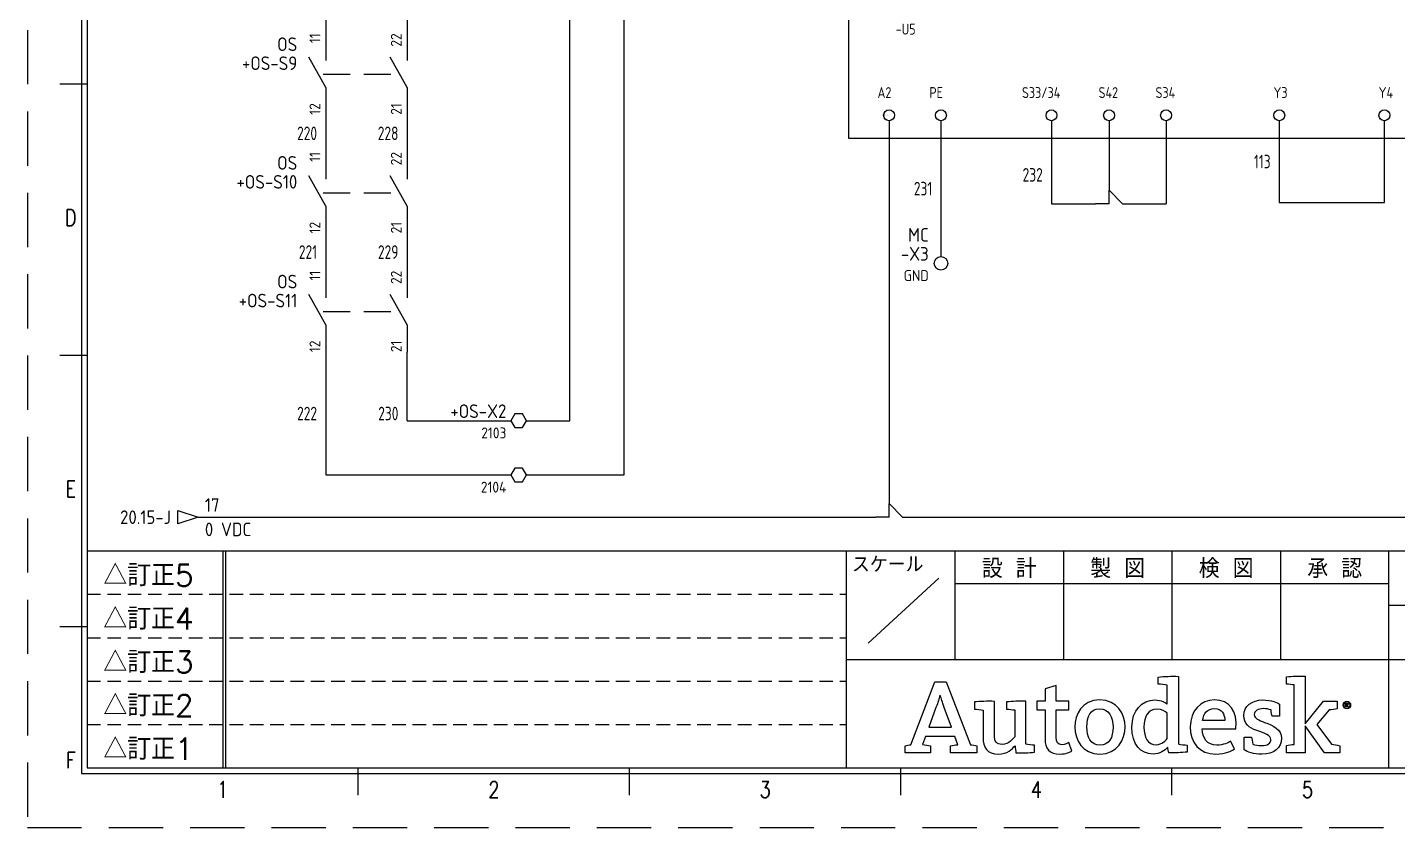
# Model space of a CAD drawing. Header units: millimetres. Extents: x 0 to 420, y 0 to 297.
# Drawn here: x 0 to 252.6, y 0 to 147.5 of the extents above; entities that cross this region are included whole.
import ezdxf
from ezdxf.enums import TextEntityAlignment as Align

# ---------------------------------------------------------------- set-up
doc = ezdxf.new("R2010")
doc.units = ezdxf.units.MM
doc.header["$LTSCALE"] = 10
for name, pattern in [('DASHED', [0.75, 0.5, -0.25]), ('DASHEDX2', [1.5, 1, -0.5]), ('HIDDEN', [0.375, 0.25, -0.125])]:
    doc.linetypes.add(name, pattern=pattern)
doc.layers.get('0').update_dxf_attribs({"linetype": 'CONTINUOUS'})
for name, color, linetype in [('BLK_16.0mm^2', 9, 'CONTINUOUS'), ('COMMENT', 4, 'CONTINUOUS'), ('DESC', 150, 'CONTINUOUS'), ('GRN_1.0mm^2', 3, 'CONTINUOUS'), ('GRN_2.5mm^2', 3, 'CONTINUOUS'), ('GRY_1.5mm^2', 9, 'CONTINUOUS'), ('HIDDEN', 7, 'HIDDEN'), ('LAYER_1', 160, 'CONTINUOUS'), ('LINK', 9, 'DASHED'), ('LOC', 8, 'CONTINUOUS'), ('MISC', 7, 'CONTINUOUS'), ('RED_0.5mm^2', 1, 'CONTINUOUS'), ('RED_1.0mm^2', 1, 'CONTINUOUS'), ('SYMS', 7, 'CONTINUOUS'), ('TAGS', 150, 'CONTINUOUS'), ('TERMS', 123, 'CONTINUOUS'), ('TITLE', 4, 'CONTINUOUS'), ('WIRENO', 72, 'CONTINUOUS'), ('WIREREF_DEST', 52, 'CONTINUOUS'), ('XREF', 7, 'CONTINUOUS'), ('YEL_1.0mm^2', 2, 'CONTINUOUS'), ('ZUWAKU', 7, 'CONTINUOUS')]:
    doc.layers.add(name, color=color, linetype=linetype)
doc.styles.get("Standard").update_dxf_attribs({"font": 'romans', "width": 0.8, "bigfont": 'extfont'})
doc.styles.add('WD_IEC', font='isocp2.shx', dxfattribs={"width": 0.9, "height": 4, "bigfont": 'extfont2.shx'})

# ---------------------------------------------------------------- blocks, each defined once
blk = doc.blocks.new('JIS_tblock_a3(L)')
at = {"layer": 'HIDDEN'}
for p, q in [((-398, 32), (-258, 32)), ((-398, 24), (-258, 24)), ((-398, 16), (-258, 16)), ((-398, 8), (-258, 8))]:
    blk.add_line(p, q, dxfattribs=at)
at = {"layer": 'ZUWAKU'}
for p, q in [((-398, 40), (0, 40)), ((-398, 40), (-398, 0)), ((-373, 40), (-373, 0)), ((-372.5, 40), (-372.5, 0)), ((-258, 0), (-258, 40)), ((-238, 40), (-238, 20)), ((-218, 40), (-218, 20)), ((-198, 40), (-198, 20)), ((-178, 40), (-178, 20)), ((-158, 0), (-158, 40)), ((-241, 35), (-254, 23)), ((-238, 34), (-158, 34)), ((-158, 30), (0, 30)), ((-258, 20), (-158, 20)), ((-158, 20), (0, 20)), ((-398, 0), (0, 0))]:
    blk.add_line(p, q, dxfattribs=at)
at = {"layer": 'TITLE'}
for tag, p, height in [('REVINFO51', (-370, 34), 3), ('ORDER2', (-139, 32.5), 5), ('REVINFO41', (-370, 26), 3), ('SCALE0', (-247.5, 23), 3), ('INFO1', (-139, 22.5), 5), ('REVINFO31', (-370, 18), 3), ('REVINFO21', (-370, 10), 3), ('ORDER1', (-136, 6), 5), ('REVINFO11', (-370, 2), 3)]:
    blk.add_attdef(tag, p, '', height=height, dxfattribs=at)
for tag, p in [('REVDATEY5', (-306, 34)), ('REVDATEM5', (-298, 34)), ('REVDATED5', (-290, 34)), ('REVDESIGN5', (-260, 34)), ('SCALE1', (-251, 29)), ('REVDATEY4', (-306, 26)), ('REVDATEM4', (-298, 26)), ('REVDATED4', (-290, 26)), ('REVDESIGN4', (-260, 26)), ('REVDATEY3', (-306, 18)), ('REVDATEM3', (-298, 18)), ('REVDATED3', (-290, 18)), ('REVDESIGN3', (-260, 18)), ('REVDATEY2', (-306, 10)), ('REVDATEM2', (-298, 10)), ('REVDATED2', (-290, 10)), ('REVDESIGN2', (-260, 10)), ('REVDATEY1', (-306, 2)), ('REVDATEM1', (-298, 2)), ('REVDATED1', (-290, 2)), ('REVDESIGN1', (-260, 2))]:
    blk.add_attdef(tag, text='', height=3, dxfattribs=at).set_placement(p, align=Align.RIGHT)
for tag, height, p in [('DESIGN1', 3, (-228, 27)), ('DESIGN2', 3, (-208, 27)), ('DESIGN3', 3, (-188, 27)), ('DESIGN4', 3, (-168, 27)), ('FILENAME0', 5, (-47.8, 25)), ('PAGE0', 3, (-10.3, 8.6))]:
    blk.add_attdef(tag, text='', height=height, dxfattribs=at).set_placement(p, align=Align.MIDDLE)
at = {"layer": 'TITLE', "flags": 1}
blk.add_attdef('LPAGE0', text='', height=3, dxfattribs=at).set_placement((-11, 3), align=Align.CENTER)
for tag, p in [('TYPE0', (-398, 0)), ('ORDER3', (-398, 0)), ('ORDER4', (-398, 0)), ('ORDER5', (-398, 0)), ('ORDER6', (-398, 0)), ('ORDER7', (-398, 0)), ('ORDER8', (-398, 0)), ('ORDER9', (-398, 0)), ('ORDER10', (-398, 0)), ('ORDER11', (-398, 0)), ('ORDER12', (-398, 0)), ('ORDER13', (-398, 0)), ('ORDER14', (-398, 0)), ('ORDER15', (-398, 0)), ('ORDER16', (-398, 0)), ('ORDER17', (-398, 0)), ('ORDER18', (-398, 0)), ('ORDER19', (-398, 0)), ('ORDER20', (-398, 0)), ('ORDER21', (-398, 0)), ('ORDER22', (-398, 0)), ('ORDER23', (-398, 0)), ('SCALETYPE0', (-398, 0)), ('DATEY1', (-398, 0)), ('DATEM1', (-398, 0)), ('DATED1', (-398, 0)), ('DATEY2', (-398, 0)), ('DATEM2', (-398, 0)), ('DATED2', (-398, 0)), ('BANNAME0', (-398, 0)), ('INFO3', (-398, 0)), ('INFO4', (-398, 0)), ('INFO5', (-398, 0)), ('INFO6', (-398, 0)), ('INFO7', (-398, 0)), ('INFO8', (-398, 0)), ('INFO9', (-398, 0)), ('INFO10', (-398, 0)), ('INFO11', (-398, 0)), ('INFO12', (-398, 0)), ('INFO13', (-398, 0)), ('INFO14', (-398, 0)), ('INFO15', (-398, 0)), ('INFO16', (-398, 0)), ('INFO17', (-398, 0)), ('INFO18', (-398, 0)), ('INFO19', (-398, 0)), ('INFO20', (-398, 0)), ('INFO21', (-398, 0)), ('INFO22', (-398, 0)), ('INFO23', (-398, 0)), ('INFO24', (-398, 0)), ('DATEY3', (-398, 0)), ('DATEM3', (-398, 0)), ('DATED3', (-398, 0)), ('DATEY4', (-398, 0)), ('DATEM4', (-398, 0)), ('DATED4', (-398, 0)), ('DATEY5', (-398, 0)), ('DATEM5', (-398, 0)), ('DATED5', (-398, 0)), ('DATEY6', (-398, 0)), ('DATEM6', (-398, 0)), ('DATED6', (-398, 0)), ('REFERENCETYPE0', (-398, 0)), ('INFO2', (-397.7, 0))]:
    blk.add_attdef(tag, p, '', height=3, dxfattribs=at)
at = {"layer": 'TITLE', "width": 0.8, "flags": 1}
for tag in ['REVINFO12', 'REVINFO13', 'REVINFO22', 'REVINFO23', 'REVINFO32', 'REVINFO33', 'REVINFO42', 'REVINFO43', 'REVINFO52', 'REVINFO53', 'REVINFO61', 'REVINFO62', 'REVINFO63', 'REVINFO71', 'REVINFO72', 'REVINFO73', 'REVINFO81', 'REVINFO82', 'REVINFO83', 'REVDESIGN6', 'REVDESIGN7', 'REVDESIGN8', 'REVDATEY6', 'REVDATEM6', 'REVDATED6', 'REVDATEY7', 'REVDATEM7', 'REVDATED7', 'REVDATEY8', 'REVDATEM8', 'REVDATED8']:
    blk.add_attdef(tag, (-398, 0), '', height=3, dxfattribs=at)
at = {"layer": 'TITLE', "flags": 1}
blk.add_attdef('PAPER0', text='', height=1, dxfattribs=at).set_placement((-3, -1), align=Align.TOP_RIGHT)
at = {"layer": 'ZUWAKU'}
for s, height, p in [('スケール', 3, (-257, 36)), ('△訂正5', 4, (-395, 33.5)), ('△訂正4', 4, (-395, 25.5)), ('△訂正3', 4, (-395, 17.5)), ('△訂正2', 4, (-395, 9.5)), ('△訂正1', 4, (-395, 1.5))]:
    blk.add_text(s, height=height, dxfattribs=at).set_placement(p)
for s, p in [('設 計', (-228, 35)), ('製 図', (-208, 35)), ('検 図', (-188, 35)), ('承 認', (-168, 35))]:
    blk.add_text(s, height=3.5, dxfattribs=at).set_placement(p, align=Align.CENTER)
blk = doc.blocks.new('AI9-BLK2')
at = {"layer": 'LAYER_1', "color": 7}
blk.add_circle((0, 0), 2.03, dxfattribs=at)
blk.add_open_spline([(1.73, 0), (1.73, -1.02), (0.99, -1.75), (-0.01, -1.75), (-0.99, -1.75), (-1.73, -1.02), (-1.73, 0), (-1.73, 1.01), (-0.99, 1.75), (-0.01, 1.75), (0.99, 1.75), (1.73, 1.01), (1.73, 0)], degree=3, knots=[0, 0, 0, 0, 1, 1, 1, 2, 2, 2, 3, 3, 3, 4, 4, 4, 4], dxfattribs=at)
blk = doc.blocks.new('AI9-BLK1')
at = {"layer": 'LAYER_1', "color": 7}
for points, knots in [([(0.67, -1.05), (0.67, -1.05), (0.18, -0.36), (0.18, -0.36), (0.09, -0.24), (0.03, -0.15), (-0.06, -0.08), (0.29, -0.04), (0.5, 0.15), (0.5, 0.46), (0.5, 0.77), (0.28, 1.05), (-0.15, 1.05), (-0.15, 1.05), (-0.84, 1.05), (-0.84, 1.05), (-0.84, 1.05), (-0.84, -1.05), (-0.84, -1.05), (-0.84, -1.05), (-0.54, -1.05), (-0.54, -1.05), (-0.54, -1.05), (-0.54, -0.11), (-0.54, -0.11), (-0.37, -0.11), (-0.31, -0.16), (-0.2, -0.31), (-0.2, -0.31), (0.3, -1.05), (0.3, -1.05), (0.3, -1.05), (0.67, -1.05), (0.67, -1.05)], [0, 0, 0, 0, 1, 1, 1, 2, 2, 2, 3, 3, 3, 4, 4, 4, 5, 5, 5, 6, 6, 6, 7, 7, 7, 8, 8, 8, 9, 9, 9, 10, 10, 10, 11, 11, 11, 11]), ([(0.17, 0.46), (0.17, 0.16), (-0.08, 0.13), (-0.32, 0.13), (-0.32, 0.13), (-0.54, 0.13), (-0.54, 0.13), (-0.54, 0.13), (-0.54, 0.79), (-0.54, 0.79), (-0.54, 0.79), (-0.22, 0.79), (-0.22, 0.79), (0.06, 0.79), (0.17, 0.66), (0.17, 0.46)], [0, 0, 0, 0, 1, 1, 1, 2, 2, 2, 3, 3, 3, 4, 4, 4, 5, 5, 5, 5])]:
    blk.add_open_spline(points, degree=3, knots=knots, dxfattribs=at)
blk = doc.blocks.new('JIS_LOGO_BLOCK')
for points, knots in [([(12.07, 1.49), (12.07, 1.49), (7.57, 13.06), (7.57, 13.06), (7.57, 13.06), (5.51, 13.06), (5.51, 13.06), (5.51, 13.06), (1.1, 1.49), (1.1, 1.49), (0.75, 1.45), (0.31, 1.37), (0, 1.28), (0, 1.28), (0, 0), (0, 0), (0, 0), (4.71, 0), (4.71, 0), (4.71, 0), (4.71, 1.28), (4.71, 1.28), (4.26, 1.37), (3.73, 1.47), (3.25, 1.51), (3.25, 1.51), (3.8, 3.02), (3.8, 3.02), (3.8, 3.02), (9.18, 3.02), (9.18, 3.02), (9.18, 3.02), (9.74, 1.49), (9.74, 1.49), (9.26, 1.45), (8.84, 1.37), (8.4, 1.28), (8.4, 1.28), (8.4, 0), (8.4, 0), (8.4, 0), (13.27, 0), (13.27, 0), (13.27, 0), (13.27, 1.28), (13.27, 1.28), (12.99, 1.35), (12.34, 1.49), (12.07, 1.49)], [0, 0, 0, 0, 1, 1, 1, 2, 2, 2, 3, 3, 3, 4, 4, 4, 5, 5, 5, 6, 6, 6, 7, 7, 7, 8, 8, 8, 9, 9, 9, 10, 10, 10, 11, 11, 11, 12, 12, 12, 13, 13, 13, 14, 14, 14, 15, 15, 15, 16, 16, 16, 16]), ([(50.45, 1.6), (50.43, 1.84), (50.42, 2.1), (50.42, 2.37), (50.42, 2.37), (50.42, 14.08), (50.42, 14.08), (49.17, 14.14), (47.76, 14.07), (46.66, 13.95), (46.66, 13.95), (46.66, 12.67), (46.66, 12.67), (47.23, 12.63), (47.87, 12.55), (48.34, 12.48), (48.34, 12.48), (48.34, 12.48), (48.34, 12.48), (48.34, 12.48), (48.34, 8.98), (48.34, 8.98), (47.99, 9.28), (47.3, 9.73), (46.05, 9.73), (43.64, 9.73), (41.83, 7.75), (41.83, 4.73), (41.83, 1.55), (43.4, -0.24), (45.73, -0.24), (47.01, -0.24), (47.87, 0.37), (48.44, 1.06), (48.46, 0.73), (48.56, 0.22), (48.64, 0), (49.8, -0.06), (50.99, 0.02), (52.01, 0.14), (52.01, 0.14), (52.01, 1.41), (52.01, 1.41), (51.51, 1.45), (50.9, 1.53), (50.45, 1.6)], [0, 0, 0, 0, 1, 1, 1, 2, 2, 2, 3, 3, 3, 4, 4, 4, 5, 5, 5, 6, 6, 6, 7, 7, 7, 8, 8, 8, 9, 9, 9, 10, 10, 10, 11, 11, 11, 12, 12, 12, 13, 13, 13, 14, 14, 14, 15, 15, 15, 15]), ([(78.65, 1.57), (78.65, 1.57), (75.95, 5.22), (75.95, 5.22), (75.95, 5.22), (78.18, 7.89), (78.18, 7.89), (78.64, 7.93), (79.3, 8), (79.69, 8.1), (79.69, 8.1), (79.69, 9.49), (79.69, 9.49), (79.69, 9.49), (77.16, 9.49), (77.16, 9.49), (77.16, 9.49), (73.79, 5.35), (73.79, 5.35), (73.79, 5.35), (73.79, 14.12), (73.79, 14.12), (72.64, 14.18), (71.38, 14.12), (70.34, 14.02), (70.34, 14.02), (70.34, 12.67), (70.34, 12.67), (70.82, 12.63), (71.33, 12.56), (71.71, 12.5), (71.71, 12.5), (71.71, 1.55), (71.71, 1.55), (71.24, 1.51), (70.76, 1.44), (70.32, 1.36), (70.32, 1.36), (70.32, 0), (70.32, 0), (70.32, 0), (73.79, 0), (73.79, 0), (73.79, 0), (73.79, 4.96), (73.79, 4.96), (73.79, 4.96), (77.34, 0), (77.34, 0), (77.34, 0), (80.14, 0), (80.14, 0), (80.14, 0), (80.14, 1.31), (80.14, 1.31), (79.61, 1.43), (79.08, 1.51), (78.65, 1.57)], [0, 0, 0, 0, 1, 1, 1, 2, 2, 2, 3, 3, 3, 4, 4, 4, 5, 5, 5, 6, 6, 6, 7, 7, 7, 8, 8, 8, 9, 9, 9, 10, 10, 10, 11, 11, 11, 12, 12, 12, 13, 13, 13, 14, 14, 14, 15, 15, 15, 16, 16, 16, 17, 17, 17, 18, 18, 18, 19, 19, 19, 19]), ([(4.4, 4.74), (4.4, 4.74), (5.71, 8.34), (5.71, 8.34), (6.1, 9.42), (6.24, 9.89), (6.45, 10.59), (6.45, 10.59), (6.49, 10.59), (6.49, 10.59), (6.71, 9.91), (6.84, 9.44), (7.24, 8.34), (7.24, 8.34), (8.54, 4.74), (8.54, 4.74), (8.54, 4.74), (4.4, 4.74), (4.4, 4.74)], [0, 0, 0, 0, 1, 1, 1, 2, 2, 2, 3, 3, 3, 4, 4, 4, 5, 5, 5, 6, 6, 6, 6]), ([(24.28, 7.91), (24.28, 7.91), (24.28, 9.49), (24.28, 9.49), (24.28, 9.49), (25.81, 9.49), (25.81, 9.49), (25.81, 9.49), (25.81, 11.77), (25.81, 11.77), (25.81, 11.77), (27.89, 12.43), (27.89, 12.43), (27.89, 12.43), (27.89, 9.49), (27.89, 9.49), (27.89, 9.49), (30.19, 9.49), (30.19, 9.49), (30.19, 9.49), (30.19, 7.91), (30.19, 7.91), (30.19, 7.91), (27.89, 7.91), (27.89, 7.91), (27.89, 7.91), (27.89, 2.86), (27.89, 2.86), (27.89, 1.92), (28.15, 1.49), (28.91, 1.49), (29.48, 1.49), (29.99, 1.77), (30.17, 1.88), (30.17, 1.88), (30.76, 0.31), (30.76, 0.31), (30.41, 0.12), (29.66, -0.24), (28.54, -0.24), (26.6, -0.24), (25.81, 0.82), (25.81, 2.53), (25.81, 2.53), (25.81, 7.91), (25.81, 7.91), (25.81, 7.91), (24.28, 7.91), (24.28, 7.91)], [0, 0, 0, 0, 1, 1, 1, 2, 2, 2, 3, 3, 3, 4, 4, 4, 5, 5, 5, 6, 6, 6, 7, 7, 7, 8, 8, 8, 9, 9, 9, 10, 10, 10, 11, 11, 11, 12, 12, 12, 13, 13, 13, 14, 14, 14, 15, 15, 15, 16, 16, 16, 16]), ([(20.45, -0.02), (20.4, 0.22), (20.3, 0.88), (20.28, 1.31), (19.81, 0.69), (18.83, -0.25), (17.22, -0.25), (15.16, -0.25), (14.39, 1.08), (14.39, 2.77), (14.39, 2.77), (14.39, 7.87), (14.39, 7.87), (13.92, 7.94), (13.29, 8.02), (12.8, 8.06), (12.8, 8.06), (12.8, 9.36), (12.8, 9.36), (13.82, 9.46), (15.22, 9.53), (16.47, 9.47), (16.47, 9.47), (16.47, 3.2), (16.47, 3.2), (16.47, 2.14), (16.85, 1.53), (17.92, 1.53), (19.12, 1.53), (20.02, 2.71), (20.22, 2.96), (20.22, 2.96), (20.22, 7.89), (20.22, 7.89), (19.81, 7.94), (19.22, 8.02), (18.73, 8.06), (18.73, 8.06), (18.73, 9.36), (18.73, 9.36), (19.75, 9.49), (21.1, 9.53), (22.3, 9.49), (22.3, 9.49), (22.3, 1.59), (22.3, 1.59), (22.75, 1.51), (23.36, 1.43), (23.87, 1.39), (23.87, 1.39), (23.87, 0.12), (23.87, 0.12), (22.87, 0), (21.59, -0.08), (20.45, -0.02)], [0, 0, 0, 0, 1, 1, 1, 2, 2, 2, 3, 3, 3, 4, 4, 4, 5, 5, 5, 6, 6, 6, 7, 7, 7, 8, 8, 8, 9, 9, 9, 10, 10, 10, 11, 11, 11, 12, 12, 12, 13, 13, 13, 14, 14, 14, 15, 15, 15, 16, 16, 16, 17, 17, 17, 18, 18, 18, 18]), ([(35.92, -0.24), (32.64, -0.24), (31.33, 2.39), (31.33, 4.73), (31.33, 7.06), (32.6, 9.73), (35.88, 9.73), (39.14, 9.73), (40.57, 7.12), (40.57, 4.79), (40.57, 2.47), (39.18, -0.24), (35.92, -0.24)], [0, 0, 0, 0, 1, 1, 1, 2, 2, 2, 3, 3, 3, 4, 4, 4, 4]), ([(35.84, 8.1), (34.15, 8.1), (33.53, 6.67), (33.53, 4.79), (33.53, 2.9), (34.25, 1.41), (35.94, 1.41), (37.65, 1.41), (38.35, 2.82), (38.35, 4.73), (38.35, 6.61), (37.55, 8.1), (35.84, 8.1)], [0, 0, 0, 0, 1, 1, 1, 2, 2, 2, 3, 3, 3, 4, 4, 4, 4]), ([(48.34, 2.61), (48.11, 2.3), (47.38, 1.49), (46.3, 1.49), (44.73, 1.49), (44.05, 2.79), (44.05, 4.75), (44.05, 6.73), (44.89, 8.04), (46.42, 8.04), (47.42, 8.04), (47.97, 7.65), (48.34, 7.32), (48.34, 7.32), (48.34, 2.61), (48.34, 2.61)], [0, 0, 0, 0, 1, 1, 1, 2, 2, 2, 3, 3, 3, 4, 4, 4, 5, 5, 5, 5]), ([(57.47, 1.39), (58.78, 1.39), (59.59, 1.88), (60.02, 2.14), (60.02, 2.14), (60.74, 0.71), (60.74, 0.71), (60.19, 0.37), (59.17, -0.24), (57.33, -0.24), (54.23, -0.24), (52.58, 1.88), (52.58, 4.81), (52.58, 7.71), (54.49, 9.73), (57.07, 9.73), (59.86, 9.73), (61.29, 7.71), (61, 4.43), (61, 4.43), (54.78, 4.43), (54.78, 4.43), (54.88, 2.71), (55.66, 1.39), (57.47, 1.39)], [0, 0, 0, 0, 1, 1, 1, 2, 2, 2, 3, 3, 3, 4, 4, 4, 5, 5, 5, 6, 6, 6, 7, 7, 7, 8, 8, 8, 8]), ([(58.98, 5.92), (58.94, 7.12), (58.43, 8.14), (57.04, 8.14), (55.76, 8.14), (55.05, 7.28), (54.84, 5.92), (54.84, 5.92), (58.98, 5.92), (58.98, 5.92)], [0, 0, 0, 0, 1, 1, 1, 2, 2, 2, 3, 3, 3, 3]), ([(66.3, 5.61), (65.23, 6.03), (64.39, 6.28), (64.39, 7.03), (64.39, 7.74), (65.1, 8.14), (66.04, 8.14), (66.57, 8.14), (67.08, 8.04), (67.47, 7.9), (67.52, 7.5), (67.57, 6.89), (67.66, 6.72), (67.66, 6.72), (69.04, 6.72), (69.04, 6.72), (69.04, 6.72), (69.04, 8.96), (69.04, 8.96), (68.66, 9.19), (67.59, 9.73), (65.96, 9.73), (63.94, 9.73), (62.47, 8.56), (62.47, 6.88), (62.47, 5.37), (63.41, 4.59), (64.85, 4.08), (66.31, 3.56), (67.46, 3.2), (67.46, 2.46), (67.46, 1.74), (66.85, 1.32), (65.63, 1.32), (65.13, 1.32), (64.51, 1.42), (64.13, 1.56), (64.07, 2.01), (63.98, 2.69), (63.88, 2.87), (63.88, 2.87), (62.51, 2.87), (62.51, 2.87), (62.51, 2.87), (62.51, 0.55), (62.51, 0.55), (62.51, 0.55), (62.51, 0.55), (62.51, 0.55), (63.11, 0.16), (64.28, -0.26), (65.76, -0.26), (68, -0.26), (69.42, 0.88), (69.42, 2.68), (69.42, 4.29), (67.84, 5.01), (66.3, 5.61)], [0, 0, 0, 0, 1, 1, 1, 2, 2, 2, 3, 3, 3, 4, 4, 4, 5, 5, 5, 6, 6, 6, 7, 7, 7, 8, 8, 8, 9, 9, 9, 10, 10, 10, 11, 11, 11, 12, 12, 12, 13, 13, 13, 14, 14, 14, 15, 15, 15, 16, 16, 16, 17, 17, 17, 18, 18, 18, 19, 19, 19, 19])]:
    blk.add_open_spline(points, degree=3, knots=knots)
at = {"xscale": 0.342899999999986, "yscale": 0.342899999999986, "zscale": 0.342899999999986}
for name, p in [('AI9-BLK2', (81.46, 8.8)), ('AI9-BLK1', (81.53, 8.8))]:
    blk.add_blockref(name, p, dxfattribs=at)
blk = doc.blocks.new('VDV1_28')
for centre in [(14.88, 72.25), (34.25, 72.25), (55.25, 72.25), (74.38, 72.25), (95.62, 72.25), (116.62, 72.25), (158.62, 72.25), (197.12, 72.25), (256.5, 72.25), (277.38, 72.25), (319.62, 72.25), (14.88, 8.5), (34, 8.5), (74.75, 8.5), (96, 8.5), (117, 8.5), (158.75, 8.5), (197.5, 8.5), (217.88, 8.5), (237.12, 8.5), (256.25, 8.5), (277.5, 8.5), (320, 8.5)]:
    blk.add_circle(centre, 2)
at = {"layer": 'BLK_16.0mm^2'}
blk.add_line((197.5, 6.5), (197.5, 6.5), dxfattribs=at)
at = {"layer": 'SYMS'}
for p, q in [((0, 80.75), (337, 80.75)), ((0, 0), (0, 80.75)), ((337, 80.75), (337, 0)), ((337, 0), (0, 0))]:
    blk.add_line(p, q, dxfattribs=at)
at = {"style": 'WD_IEC', "flags": 1}
for tag, p, height in [('X4TERM01', (12.88, 72.25), 0.256), ('X2TERM01', (14.88, 74.25), 0.256), ('X2TERM02', (34.25, 74.25), 0.256), ('X2TERM03', (55.25, 74.25), 0.256), ('X2TERM04', (74.38, 74.25), 0.256), ('X2TERM05', (95.62, 74.25), 0.256), ('X2TERM06', (116.62, 74.25), 0.256), ('X2TERM07', (158.62, 74.25), 0.256), ('X2TERM08', (197.12, 74.25), 0.256), ('X2TERM09', (256.5, 74.25), 0.256), ('X2TERM10', (277.38, 74.25), 0.256), ('X2TERM11', (319.62, 74.25), 0.256), ('X1TERM11', (321.62, 72.25), 0.256), ('XXX', (194.24, 36.51), 0.005), ('X4TERM12', (12.88, 8.5), 0.256), ('X8TERM12', (14.88, 6.5), 0.256), ('X8TERM13', (34, 6.5), 0.256), ('X8TERM14', (74.75, 6.5), 0.256), ('X8TERM15', (96, 6.5), 0.256), ('X8TERM16', (117, 6.5), 0.256), ('X8TERM17', (158.75, 6.5), 0.256), ('X8TERM18', (197.5, 6.5), 0.256), ('X8TERM19', (217.88, 6.5), 0.256), ('X8TERM20', (237.12, 6.5), 0.256), ('X8TERM21', (256.25, 6.5), 0.256), ('X8TERM22', (277.5, 6.5), 0.256), ('X8TERM23', (320, 6.5), 0.256), ('X1TERM23', (322, 8.5), 0.256), ('FAMILY', (0, 0), 0.02), ('CAT', (0, 0), 0.02), ('MFG', (0, 0), 0.02), ('ASSYCODE', (0, 0), 0.02)]:
    blk.add_attdef(tag, p, '', height=height, dxfattribs=at)
at = {"style": 'WD_IEC'}
for tag, p in [('DESC1', (345.5, 44.62)), ('DESC2', (345.5, 38.25)), ('INST', (346.29, 29.39)), ('LOC', (347.11, 23.3))]:
    blk.add_attdef(tag, p, '', height=4, dxfattribs=at)
blk.add_attdef('TAG1', text='', height=4, dxfattribs=at).set_placement((21, 38.25), align=Align.CENTER)
at = {"layer": 'SYMS', "style": 'WD_IEC'}
for tag, p in [('TERM01', (12.88, 61.62)), ('TERM02', (32.12, 61.62)), ('TERM03', (53.12, 61.62)), ('TERM04', (72.25, 61.62)), ('TERM05', (93.5, 61.62)), ('TERM06', (114.5, 61.62)), ('TERM07', (156.5, 61.62)), ('TERM08', (195, 61.62)), ('TERM09', (247.95, 61.62)), ('TERM10', (268.83, 61.62)), ('TERM11', (310.62, 61.62)), ('TERM12', (10.62, 14.88)), ('TERM13', (29.75, 14.88)), ('TERM14', (63.88, 14.88)), ('TERM15', (92.12, 14.88)), ('TERM16', (113.12, 14.88)), ('TERM17', (156.62, 14.88)), ('TERM18', (195.38, 14.88)), ('TERM19', (214.27, 14.88)), ('TERM20', (233.52, 14.88)), ('TERM21', (253.43, 14.88)), ('TERM22', (274.08, 14.88)), ('TERM23', (317.88, 14.88))]:
    blk.add_attdef(tag, p, '', height=4, dxfattribs=at)
blk = doc.blocks.new('VSW21')
for p, q in [((0, 7.5), (0, 2.5)), ((0, -2.5), (-3.125, 3.125)), ((0, -2.5), (0, -7.5))]:
    blk.add_line(p, q)
at = {"style": 'WD_IEC'}
for tag, p in [('INST', (-5.25, 7.75)), ('LOC', (-5.25, 4.25)), ('TAG2', (-5.25, 0.75)), ('XREF', (-5.25, -3.75)), ('DESC1', (-5.25, -7.6)), ('DESC2', (-5.25, -11.1)), ('DESC3', (-5.25, -14.6))]:
    blk.add_attdef(tag, text='', height=2.5, dxfattribs=at).set_placement(p, align=Align.RIGHT)
at = {"style": 'WD_IEC', "flags": 1}
for tag, p, height in [('X2TERM01', (0, 7.5), 0.32), ('X4LINK', (-2, 0), 0.32), ('X1LINK', (-0.5, 0), 0.32), ('CONTACT', (4, -3.5), 1), ('FAMILY', (4, -5), 1), ('X8TERM02', (0, -7.5), 0.32)]:
    blk.add_attdef(tag, p, '', height=height, dxfattribs=at)
at = {"style": 'WD_IEC'}
blk.add_attdef('TERM01', text='', height=2, rotation=90, dxfattribs=at).set_placement((-1, 7.5), align=Align.RIGHT)
blk.add_attdef('TERM02', (-1, -7.5), '', height=2, rotation=90, dxfattribs=at)
blk = doc.blocks.new('VSW11')
for p, q in [((0, 7.5), (0, 2.5)), ((0, -2.5), (-3.125, 3.125)), ((0, -2.5), (0, -7.5))]:
    blk.add_line(p, q)
at = {"style": 'WD_IEC'}
for tag, p in [('INST', (-5.25, 7.75)), ('LOC', (-5.25, 4.25)), ('TAG1', (-5.25, 0.75)), ('DESC1', (-5.25, -12.85)), ('DESC2', (-5.25, -16.35)), ('DESC3', (-5.25, -19.85))]:
    blk.add_attdef(tag, text='', height=2.5, dxfattribs=at).set_placement(p, align=Align.RIGHT)
at = {"style": 'WD_IEC', "flags": 1}
for tag, p, height in [('X2TERM01', (0, 7.5), 0.32), ('CONTACT', (0.5, 4.5), 1), ('X1LINK', (-0.5, 0), 0.32), ('ASSYCODE', (1, -4), 1), ('FAMILY', (1, -5.5), 1), ('X8TERM02', (0, -7.5), 0.32), ('CATDESC', (1, -7), 1)]:
    blk.add_attdef(tag, p, '', height=height, dxfattribs=at)
at = {"style": 'WD_IEC'}
blk.add_attdef('TERM01', text='', height=2, rotation=90, dxfattribs=at).set_placement((-1, 7.5), align=Align.RIGHT)
blk.add_attdef('TERM02', (-1, -7.5), '', height=2, rotation=90, dxfattribs=at)
at = {"style": 'WD_IEC', "flags": 9}
for tag, p in [('MFG', (-5.75, -2.75)), ('CAT', (-5.75, -5.25))]:
    blk.add_attdef(tag, text='', height=1.5, dxfattribs=at).set_placement(p, align=Align.RIGHT)
at = {"lineweight": 15, "style": 'WD_IEC'}
blk.add_attdef('XREF', text='', height=2.5, dxfattribs=at).set_placement((-5.25, -8.85), align=Align.RIGHT)
blk = doc.blocks.new('HA1D3')
blk.add_lwpolyline([(0, 0), (-3.75, -1.25), (-3.75, 1.25)], close=True)
at = {"style": 'WD_IEC', "flags": 1}
blk.add_attdef('SIGCODE', text='', height=1, dxfattribs=at).set_placement((-2.5, 1.8), align=Align.RIGHT)
at = {"style": 'WD_IEC'}
for tag, p, height, flags in [('WIRENO', (1.25, 1), 2.5, 8), ('X1TERM01', (0, 0), 0.32, 1)]:
    blk.add_attdef(tag, p, '', height=height, dxfattribs=dict(at, flags=flags))
blk.add_attdef('XREF', text='', height=2.5, dxfattribs=at).set_placement((-5, 0), align=Align.MIDDLE_RIGHT)
blk.add_attdef('DESC1', text='', height=2.5, dxfattribs=at).set_placement((1.25, -1), align=Align.TOP_LEFT)
blk = doc.blocks.new('HT0003')
blk.add_lwpolyline([(0.72, -1.25), (1.44, 0), (0.72, 1.25), (-0.72, 1.25), (-1.44, 0), (-0.72, -1.25)], close=True)
at = {"style": 'WD_IEC', "flags": 1}
for tag, p, height in [('ASSYCODE', (2.75, 10.75), 1), ('CATDESC', (2.75, 9.25), 1), ('MFG', (2.75, 7.25), 1.5), ('CAT', (2.75, 4.75), 1.5), ('X2PIN01', (0, 2.25), 0.4), ('X4TERM01', (-1.44, 0), 0.32), ('X4PIN01', (-1.25, 1), 0.4), ('X4TERMDESC01', (-1.25, 0.5), 0.4), ('X2TERM01', (0, 1.25), 0.32), ('X2TERMDESC01', (0, 1.75), 0.4), ('X8PIN01', (0, -0.25), 0.4), ('X1PIN01', (1.25, 1), 0.4), ('X1TERMDESC01', (1.25, 0.5), 0.4), ('X1TERM01', (1.44, 0), 0.32), ('X8TERM01', (0, -1.25), 0.32), ('X8TERMDESC01', (0, -0.75), 0.4), ('LINKTERM', (0, -2), 0.4), ('STRIPSEQ', (0, -3), 0.4)]:
    blk.add_attdef(tag, p, '', height=height, dxfattribs=at)
at = {"style": 'WD_IEC'}
for tag, p in [('INST', (-2.25, 7.5)), ('LOC', (-2.25, 4))]:
    blk.add_attdef(tag, text='', height=2.5, dxfattribs=at).set_placement(p, align=Align.RIGHT)
at = {"style": 'WD_IEC', "flags": 8}
for tag, height, p in [('TAGSTRIP', 2.5, (-2.25, 0.5)), ('TERM01', 2, (-2.25, -3.25))]:
    blk.add_attdef(tag, text='', height=height, dxfattribs=at).set_placement(p, align=Align.RIGHT)
blk = doc.blocks.new('WD_WNV')
at = {"linetype": 'Continuous', "style": 'WD_IEC', "width": 0.8}
blk.add_attdef('WIRENO', text='', height=2.5, dxfattribs=at).set_placement((-1.6, 0), align=Align.MIDDLE_RIGHT)
at = {"style": 'WD_IEC', "flags": 1}
for tag, p in [('W08USER', (-1, 0.375)), ('W04USER', (-1, 0.875)), ('W05USER', (-1, 0.75)), ('W09USER', (-1, 0.25)), ('W03USER', (-1, 1)), ('W06USER', (-1, 0.625)), ('W07USER', (-1, 0.5)), ('W02USER', (-1, 1.125)), ('W01USER', (-1, 1.25)), ('W10USER', (-1, 0.125))]:
    blk.add_attdef(tag, text='', height=0.08, dxfattribs=at).set_placement(p, align=Align.CENTER)
blk = doc.blocks.new('JIS_border_a3(L)')
at = {"layer": 'ZUWAKU', "color": 5, "linetype": 'DASHEDX2'}
for p, q in [((0, 297), (0, 0)), ((0, 0), (420, 0))]:
    blk.add_line(p, q, dxfattribs=at)
at = {"layer": 'ZUWAKU', "color": 5}
for p, q in [((10, 287), (10, 10)), ((11, 286), (11, 11)), ((11, 11), (409, 11)), ((10, 10), (410, 10))]:
    blk.add_line(p, q, dxfattribs=at)
at = {"layer": 'ZUWAKU'}
for p, q in [((11, 137), (6, 137)), ((11, 87), (6, 87)), ((11, 37), (6, 37)), ((61, 6), (61, 11)), ((111, 6), (111, 11)), ((161, 6), (161, 11)), ((211, 6), (211, 11))]:
    blk.add_line(p, q, dxfattribs=at)
at = {"layer": 'COMMENT', "width": 0.8}
for s, p in [('D', (8, 112.43)), ('E', (8, 62.43)), ('F', (8, 12.43)), ('1', (36, 7)), ('2', (86, 7)), ('3', (136, 7)), ('4', (186, 7)), ('5', (236, 7))]:
    blk.add_text(s, height=3, dxfattribs=at).set_placement(p, align=Align.MIDDLE)
blk = doc.blocks.new('VT0002')
blk.add_circle((0, 0), 1.25)
at = {"style": 'WD_IEC', "flags": 1}
for tag, p, height in [('ASSYCODE', (2.75, 10.75), 1), ('CATDESC', (2.75, 9.25), 1), ('MFG', (2.75, 7.25), 1.5), ('CAT', (2.75, 4.75), 1.5), ('X2PIN01', (0, 2.25), 0.4), ('X4TERM01', (-1.25, 0), 0.32), ('X4PIN01', (-1.25, 1), 0.4), ('X4TERMDESC01', (-1.25, 0.5), 0.4), ('X2TERM01', (0, 1.25), 0.32), ('X2TERMDESC01', (0, 1.75), 0.4), ('X8PIN01', (0, -0.25), 0.4), ('X1TERM01', (1.25, 0), 0.32), ('X1PIN01', (1.25, 1), 0.4), ('X1TERMDESC01', (1.25, 0.5), 0.4), ('X8TERM01', (0, -1.25), 0.32), ('X8TERMDESC01', (0, -0.75), 0.4), ('LINKTERM', (0, -2), 0.4), ('STRIPSEQ', (0, -3), 0.4)]:
    blk.add_attdef(tag, p, '', height=height, dxfattribs=at)
at = {"style": 'WD_IEC'}
for tag, p in [('INST', (-2.25, 7.5)), ('LOC', (-2.25, 4))]:
    blk.add_attdef(tag, text='', height=2.5, dxfattribs=at).set_placement(p, align=Align.RIGHT)
at = {"style": 'WD_IEC', "flags": 8}
for tag, height, p in [('TAGSTRIP', 2.5, (-2.25, 0.5)), ('TERM01', 2, (-2.25, -3.25))]:
    blk.add_attdef(tag, text='', height=height, dxfattribs=at).set_placement(p, align=Align.RIGHT)
blk = doc.blocks.new('HT0_124')
at = {"layer": 'GRN_2.5mm^2'}
for p, q in [((0, 0), (-2.5, 0)), ((0, 0), (0, 2.5)), ((0, 2.5), (2.5, 0))]:
    blk.add_line(p, q, dxfattribs=at)
at = {"layer": 'GRN_2.5mm^2', "style": 'WD_IEC', "flags": 1}
for tag, p in [('X2TERM01', (0, 2.5)), ('X4TERM01', (-2.5, 0)), ('WDWSEQ', (1.6, 1.48)), ('X1TERM01', (2.5, 0))]:
    blk.add_attdef(tag, p, '', height=0.4, dxfattribs=at)

msp = doc.modelspace()

# ---------------------------------------------------------------- linework, layer by layer
at = {"layer": 'GRN_1.0mm^2'}
for p, q in [((158.85, 130.29), (158.85, 59.71)), ((168.41, 130.29), (168.41, 105.25))]:
    msp.add_line(p, q, dxfattribs=at)
at = {"layer": 'GRN_2.5mm^2'}
for p, q in [((31.47, 57.21), (156.35, 57.21)), ((161.35, 57.21), (360.1, 57.21))]:
    msp.add_line(p, q, dxfattribs=at)
at = {"layer": 'GRY_1.5mm^2'}
for p, q in [((188.79, 130.29), (188.79, 115)), ((199.41, 130.29), (199.41, 117.5)), ((209.91, 130.29), (209.91, 115)), ((230.79, 130.29), (230.79, 115.23)), ((250.16, 115.23), (250.16, 130.29)), ((188.79, 115), (196.91, 115)), ((201.91, 115), (209.91, 115)), ((230.79, 115.23), (250.16, 115.23))]:
    msp.add_line(p, q, dxfattribs=at)
at = {"layer": 'LINK'}
for points in [[(54.5, 138.89), (68, 138.89)], [(54.5, 117.02), (68, 117.02)], [(54.5, 95.14), (68, 95.14)]]:
    msp.add_lwpolyline(points, dxfattribs=at)
at = {"layer": 'RED_0.5mm^2'}
for p, q in [((55, 153.27), (55, 146.39)), ((70, 153.27), (70, 146.39)), ((55, 131.39), (55, 124.52)), ((70, 131.39), (70, 124.52)), ((55, 109.52), (55, 102.64)), ((70, 109.52), (70, 102.64)), ((55, 87.64), (55, 65)), ((70, 75), (70, 87.64)), ((70, 75), (89.11, 75)), ((55, 65), (89.11, 65))]:
    msp.add_line(p, q, dxfattribs=at)
at = {"layer": 'RED_1.0mm^2'}
for p, q in [((110, 65), (110, 175.01)), ((92, 65), (110, 65))]:
    msp.add_line(p, q, dxfattribs=at)
at = {"layer": 'YEL_1.0mm^2'}
for p, q in [((100, 75), (100, 185.01)), ((92, 75), (100, 75))]:
    msp.add_line(p, q, dxfattribs=at)

# ---------------------------------------------------------------- block references
for name, p in [('JIS_border_a3(L)', (0, 0)), ('JIS_tblock_a3(L)', (409, 11)), ('JIS_LOGO_BLOCK', (161.79, 13.79))]:
    msp.add_blockref(name, p)
at = {"layer": 'GRN_2.5mm^2'}
msp.add_blockref('HT0_124', (158.85, 57.21), dxfattribs=at)
at = {"layer": 'GRY_1.5mm^2'}
msp.add_blockref('HT0_124', (199.41, 115), dxfattribs=at)
at = {"layer": 'SYMS'}
ref = msp.add_blockref('VDV1_28', (151.41, 127.04), dxfattribs=dict(at, xscale=0.5, yscale=0.5, zscale=0.5))
ref.add_attrib('TERM23', 'Y44', (310.35, 134.48), dxfattribs={"layer": 'TERMS', "height": 2, "style": 'WD_IEC', "width": 0.9})
ref.add_attrib('TERM22', '24', (288.45, 134.48), dxfattribs={"layer": 'TERMS', "height": 2, "style": 'WD_IEC', "width": 0.9})
ref.add_attrib('TERM21', '14', (278.12, 134.48), dxfattribs={"layer": 'TERMS', "height": 2, "style": 'WD_IEC', "width": 0.9})
ref.add_attrib('TERM20', 'S32', (268.17, 134.48), dxfattribs={"layer": 'TERMS', "height": 2, "style": 'WD_IEC', "width": 0.9})
ref.add_attrib('TERM19', 'S31', (258.55, 134.48), dxfattribs={"layer": 'TERMS', "height": 2, "style": 'WD_IEC', "width": 0.9})
ref.add_attrib('TERM18', 'Y4', (249.1, 134.48), dxfattribs={"layer": 'TERMS', "height": 2, "style": 'WD_IEC', "width": 0.9})
ref.add_attrib('TERM17', 'Y3', (229.72, 134.48), dxfattribs={"layer": 'TERMS', "height": 2, "style": 'WD_IEC', "width": 0.9})
ref.add_attrib('TERM16', 'S34', (207.97, 134.48), dxfattribs={"layer": 'TERMS', "height": 2, "style": 'WD_IEC', "width": 0.9})
ref.add_attrib('TERM15', 'S42', (197.47, 134.48), dxfattribs={"layer": 'TERMS', "height": 2, "style": 'WD_IEC', "width": 0.9})
ref.add_attrib('TERM14', 'S33/34', (183.35, 134.48), dxfattribs={"layer": 'TERMS', "height": 2, "style": 'WD_IEC', "width": 0.9})
ref.add_attrib('TERM13', 'PE', (166.29, 134.48), dxfattribs={"layer": 'TERMS', "height": 2, "style": 'WD_IEC', "width": 0.9})
ref.add_attrib('TERM12', 'A2', (156.72, 134.48), dxfattribs={"layer": 'TERMS', "height": 2, "style": 'WD_IEC', "width": 0.9})
ref.add_attrib('TERM11', 'Y33/34', (306.72, 157.85), dxfattribs={"layer": 'TERMS', "height": 2, "style": 'WD_IEC', "width": 0.9})
ref.add_attrib('TERM10', '23', (285.82, 157.85), dxfattribs={"layer": 'TERMS', "height": 2, "style": 'WD_IEC', "width": 0.9})
ref.add_attrib('TERM09', '13', (275.39, 157.85), dxfattribs={"layer": 'TERMS', "height": 2, "style": 'WD_IEC', "width": 0.9})
ref.add_attrib('TERM08', 'Y2', (248.91, 157.85), dxfattribs={"layer": 'TERMS', "height": 2, "style": 'WD_IEC', "width": 0.9})
ref.add_attrib('TERM07', 'Y1', (229.66, 157.85), dxfattribs={"layer": 'TERMS', "height": 2, "style": 'WD_IEC', "width": 0.9})
ref.add_attrib('TERM06', 'S22', (208.66, 157.85), dxfattribs={"layer": 'TERMS', "height": 2, "style": 'WD_IEC', "width": 0.9})
ref.add_attrib('TERM05', 'S21', (198.16, 157.85), dxfattribs={"layer": 'TERMS', "height": 2, "style": 'WD_IEC', "width": 0.9})
ref.add_attrib('TERM04', 'S12', (187.54, 157.85), dxfattribs={"layer": 'TERMS', "height": 2, "style": 'WD_IEC', "width": 0.9})
ref.add_attrib('TERM03', 'B1', (177.97, 157.85), dxfattribs={"layer": 'TERMS', "height": 2, "style": 'WD_IEC', "width": 0.9})
ref.add_attrib('TERM02', 'S11', (167.47, 157.85), dxfattribs={"layer": 'TERMS', "height": 2, "style": 'WD_IEC', "width": 0.9})
ref.add_attrib('TERM01', 'A1', (157.85, 157.85), dxfattribs={"layer": 'TERMS', "height": 2, "style": 'WD_IEC', "width": 0.9})
ref.add_attrib('LOC', 'MC', (161.72, 150.34), dxfattribs={"layer": 'LOC', "height": 2, "style": 'WD_IEC', "width": 0.9})
ref.add_attrib('X4TERM12', 'ABCDEFG', (157.85, 131.29), dxfattribs={"layer": 'MISC', "height": 0.128, "style": 'WD_IEC'})
ref.add_attrib('TAG1', '-U5', dxfattribs={"layer": 'TAGS', "height": 2, "style": 'WD_IEC', "width": 0.9}).set_placement((161.91, 146.16), align=Align.CENTER)
ref = msp.add_blockref('VSW11', (55, 138.89), dxfattribs=at)
ref.add_attrib('TAG1', '+OS-S9', dxfattribs={"layer": 'TAGS', "height": 2.5, "style": 'WD_IEC'}).set_placement((49.75, 139.64), align=Align.RIGHT)
ref.add_attrib('LOC', 'OS', dxfattribs={"layer": 'LOC', "height": 2.5, "style": 'WD_IEC'}).set_placement((49.75, 143.14), align=Align.RIGHT)
ref.add_attrib('TERM01', '11', dxfattribs={"layer": 'TERMS', "height": 2, "rotation": 90, "style": 'WD_IEC'}).set_placement((54, 146.39), align=Align.RIGHT)
ref.add_attrib('TERM02', '12', (54, 131.39), dxfattribs={"layer": 'TERMS', "height": 2, "rotation": 90, "style": 'WD_IEC'})
ref = msp.add_blockref('VSW21', (70, 138.89), dxfattribs=at)
ref.add_attrib('TERM01', '22', dxfattribs={"layer": 'TERMS', "height": 2, "rotation": 90, "style": 'WD_IEC'}).set_placement((69, 146.39), align=Align.RIGHT)
ref.add_attrib('TERM02', '21', (69, 131.39), dxfattribs={"layer": 'TERMS', "height": 2, "rotation": 90, "style": 'WD_IEC'})
ref = msp.add_blockref('VSW11', (55, 117.02), dxfattribs=at)
ref.add_attrib('TAG1', '+OS-S10', dxfattribs={"layer": 'TAGS', "height": 2.5, "style": 'WD_IEC'}).set_placement((49.75, 117.77), align=Align.RIGHT)
ref.add_attrib('LOC', 'OS', dxfattribs={"layer": 'LOC', "height": 2.5, "style": 'WD_IEC'}).set_placement((49.75, 121.27), align=Align.RIGHT)
ref.add_attrib('TERM01', '11', dxfattribs={"layer": 'TERMS', "height": 2, "rotation": 90, "style": 'WD_IEC'}).set_placement((54, 124.52), align=Align.RIGHT)
ref.add_attrib('TERM02', '12', (54, 109.52), dxfattribs={"layer": 'TERMS', "height": 2, "rotation": 90, "style": 'WD_IEC'})
ref = msp.add_blockref('VSW21', (70, 117.02), dxfattribs=at)
ref.add_attrib('TERM01', '22', dxfattribs={"layer": 'TERMS', "height": 2, "rotation": 90, "style": 'WD_IEC'}).set_placement((69, 124.52), align=Align.RIGHT)
ref.add_attrib('TERM02', '21', (69, 109.52), dxfattribs={"layer": 'TERMS', "height": 2, "rotation": 90, "style": 'WD_IEC'})
ref = msp.add_blockref('VT0002', (168.41, 104), dxfattribs=at)
ref.add_attrib('TAGSTRIP', '-X3', dxfattribs={"layer": 'TAGS', "height": 2.5, "style": 'WD_IEC', "flags": 8}).set_placement((166.16, 104.5), align=Align.RIGHT)
ref.add_attrib('LOC', 'MC', dxfattribs={"layer": 'LOC', "height": 2.5, "style": 'WD_IEC'}).set_placement((166.16, 108), align=Align.RIGHT)
ref.add_attrib('TERM01', 'GND', dxfattribs={"layer": 'TERMS', "height": 2, "style": 'WD_IEC', "flags": 8}).set_placement((166.16, 100.75), align=Align.RIGHT)
ref = msp.add_blockref('VSW11', (55, 95.14), dxfattribs=at)
ref.add_attrib('TAG1', '+OS-S11', dxfattribs={"layer": 'TAGS', "height": 2.5, "style": 'WD_IEC'}).set_placement((49.75, 95.89), align=Align.RIGHT)
ref.add_attrib('LOC', 'OS', dxfattribs={"layer": 'LOC', "height": 2.5, "style": 'WD_IEC'}).set_placement((49.75, 99.39), align=Align.RIGHT)
ref.add_attrib('TERM01', '11', dxfattribs={"layer": 'TERMS', "height": 2, "rotation": 90, "style": 'WD_IEC'}).set_placement((54, 102.64), align=Align.RIGHT)
ref.add_attrib('TERM02', '12', (54, 87.64), dxfattribs={"layer": 'TERMS', "height": 2, "rotation": 90, "style": 'WD_IEC'})
ref = msp.add_blockref('VSW21', (70, 95.14), dxfattribs=at)
ref.add_attrib('TERM01', '22', dxfattribs={"layer": 'TERMS', "height": 2, "rotation": 90, "style": 'WD_IEC'}).set_placement((69, 102.64), align=Align.RIGHT)
ref.add_attrib('TERM02', '21', (69, 87.64), dxfattribs={"layer": 'TERMS', "height": 2, "rotation": 90, "style": 'WD_IEC'})
ref = msp.add_blockref('HT0003', (90.55, 75), dxfattribs=at)
ref.add_attrib('TAGSTRIP', '+OS-X2', dxfattribs={"layer": 'TAGS', "height": 2.5, "style": 'WD_IEC', "flags": 8}).set_placement((88.3, 75.5), align=Align.RIGHT)
ref.add_attrib('TERM01', '2103', dxfattribs={"layer": 'TERMS', "height": 2, "style": 'WD_IEC', "flags": 8}).set_placement((88.3, 71.75), align=Align.RIGHT)
ref = msp.add_blockref('HT0003', (90.55, 65), dxfattribs=at)
ref.add_attrib('TERM01', '2104', dxfattribs={"layer": 'TERMS', "height": 2, "style": 'WD_IEC', "flags": 8}).set_placement((88.3, 61.75), align=Align.RIGHT)
ref = msp.add_blockref('HA1D3', (31.47, 57.21), dxfattribs=at)
ref.add_attrib('WIRENO', '17', (32.72, 58.21), dxfattribs={"layer": 'WIREREF_DEST', "height": 2.5, "style": 'WD_IEC', "flags": 8})
ref.add_attrib('DESC1', '0 VDC', dxfattribs={"layer": 'DESC', "height": 2.5, "style": 'WD_IEC'}).set_placement((32.72, 56.21), align=Align.TOP_LEFT)
ref.add_attrib('XREF', '20.15-J', dxfattribs={"layer": 'XREF', "height": 2.5, "style": 'WD_IEC'}).set_placement((26.47, 57.21), align=Align.MIDDLE_RIGHT)
at = {"layer": 'WIRENO'}
ref = msp.add_blockref('WD_WNV', (55, 127.96), dxfattribs=at)
ref.add_attrib('WIRENO', '220', dxfattribs={"linetype": 'Continuous', "height": 2.5, "style": 'WD_IEC', "width": 0.8}).set_placement((53.4, 127.96), align=Align.MIDDLE_RIGHT)
ref = msp.add_blockref('WD_WNV', (70, 127.96), dxfattribs=at)
ref.add_attrib('WIRENO', '228', dxfattribs={"linetype": 'Continuous', "height": 2.5, "style": 'WD_IEC', "width": 0.8}).set_placement((68.4, 127.96), align=Align.MIDDLE_RIGHT)
ref = msp.add_blockref('WD_WNV', (230.79, 122.76), dxfattribs=at)
ref.add_attrib('WIRENO', '113', dxfattribs={"linetype": 'Continuous', "height": 2.5, "style": 'WD_IEC', "width": 0.8}).set_placement((229.19, 122.76), align=Align.MIDDLE_RIGHT)
ref = msp.add_blockref('WD_WNV', (188.79, 120.32), dxfattribs=at)
ref.add_attrib('WIRENO', '232', dxfattribs={"linetype": 'Continuous', "height": 2.5, "style": 'WD_IEC', "width": 0.8}).set_placement((187.19, 120.32), align=Align.MIDDLE_RIGHT)
ref = msp.add_blockref('WD_WNV', (168.41, 117.77), dxfattribs=at)
ref.add_attrib('WIRENO', '231', dxfattribs={"linetype": 'Continuous', "height": 2.5, "style": 'WD_IEC', "width": 0.8}).set_placement((166.81, 117.77), align=Align.MIDDLE_RIGHT)
ref = msp.add_blockref('WD_WNV', (55, 106.08), dxfattribs=at)
ref.add_attrib('WIRENO', '221', dxfattribs={"linetype": 'Continuous', "height": 2.5, "style": 'WD_IEC', "width": 0.8}).set_placement((53.4, 106.08), align=Align.MIDDLE_RIGHT)
ref = msp.add_blockref('WD_WNV', (70, 106.08), dxfattribs=at)
ref.add_attrib('WIRENO', '229', dxfattribs={"linetype": 'Continuous', "height": 2.5, "style": 'WD_IEC', "width": 0.8}).set_placement((68.4, 106.08), align=Align.MIDDLE_RIGHT)
ref = msp.add_blockref('WD_WNV', (55, 76.32), dxfattribs=at)
ref.add_attrib('WIRENO', '222', dxfattribs={"linetype": 'Continuous', "height": 2.5, "style": 'WD_IEC', "width": 0.8}).set_placement((53.4, 76.32), align=Align.MIDDLE_RIGHT)
ref = msp.add_blockref('WD_WNV', (70, 76.32), dxfattribs=at)
ref.add_attrib('WIRENO', '230', dxfattribs={"linetype": 'Continuous', "height": 2.5, "style": 'WD_IEC', "width": 0.8}).set_placement((68.4, 76.32), align=Align.MIDDLE_RIGHT)

doc.saveas('drawing.dxf')
